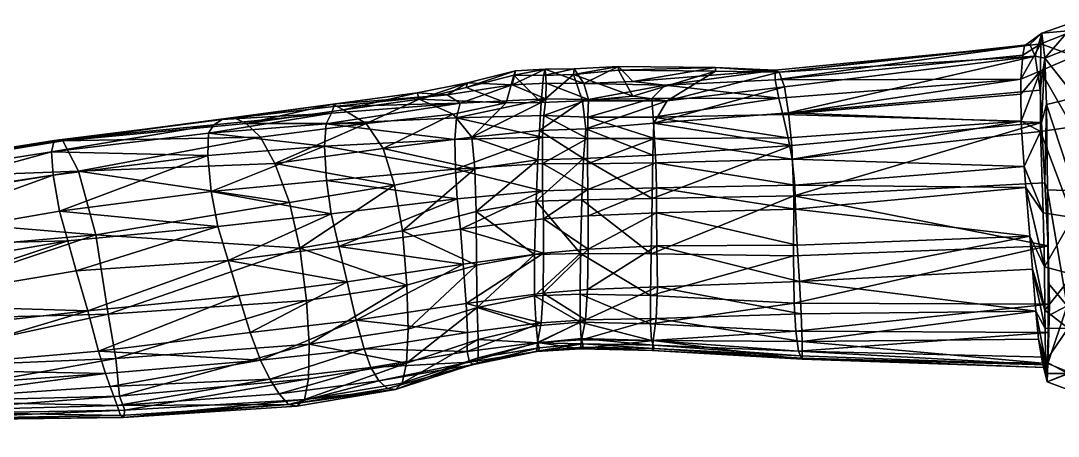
# Model space of a CAD drawing. Extents: x -12.4 to 12.5, y -5.7 to 3.2.
# Drawn here: x -8.42 to -4.487, y -0.8 to 0.776 of the extents above; entities that cross this region are included whole.
import ezdxf

# ---------------------------------------------------------------- set-up
doc = ezdxf.new("R2010")
doc.units = 0
doc.layers.add('arm', color=224, linetype='CONTINUOUS')
doc.layers.add('shirt', color=224, linetype='CONTINUOUS')

msp = doc.modelspace()

# ---------------------------------------------------------------- meshes
at = {"layer": 'arm', "color": 224}
mesh = msp.add_polyface(dxfattribs=at)
corners = [(-4.616634, 0.2224, 12.073878), (-5.485596, 0.152219, 12.140703), (-5.495374, 0.250373, 12.184974), (-5.530718, 0.420473, 12.312605), (-4.628848, 0.497488, 12.24434), (-4.627394, 0.394438, 12.151897), (-5.489857, 0.111005, 13.061424), (-4.538239, 0.160685, 13.135469), (-4.550124, 0.389805, 13.104198), (-4.574256, 0.641289, 12.888526), (-5.525268, 0.525003, 12.919745), (-5.509257, 0.425881, 12.994669), (-4.628598, 0.553911, 12.300941), (-5.546799, 0.482157, 12.376205), (-5.560278, 0.551399, 12.499027), (-6.010223, 0.142203, 12.12647), (-6.012911, 0.236197, 12.160216), (-5.510463, 0.331749, 12.237628), (-6.017402, 0.328916, 12.223114), (-6.022261, 0.410214, 12.296108), (-5.977715, 0.530709, 12.473034), (-4.615048, 0.680221, 12.53598), (-5.559869, 0.587815, 12.635501), (-5.545573, 0.580789, 12.812547), (-5.96952, 0.4715, 12.921275), (-6.019915, 0.386773, 12.98825), (-5.497021, 0.302376, 13.044506), (-6.02344, 0.266099, 13.048269), (-6.026984, 0.101206, 13.063834), (-5.482967, 0.061315, 12.119062), (-6.009375, 0.046927, 12.121877), (-4.609354, 0.143647, 12.067594), (-4.555838, 0.512603, 13.043574), (-5.786592, 0.598569, 12.675335), (-5.786326, 0.584646, 12.765264), (-6.100075, 0.545495, 12.515111), (-4.62569, 0.347776, 12.116025), (-4.62168, 0.645263, 12.446736), (-4.594738, 0.685602, 12.730585)]
mesh.append_faces([[corners[k] for k in face] for face in [(14, 20, 22), (23, 24, 10)]])
mesh.append_faces([[corners[k] for k in face] for face in [(0, 1, 2), (3, 4, 5), (6, 7, 8), (9, 10, 11), (12, 13, 14), (1, 15, 16), (17, 18, 19), (20, 14, 13), (21, 22, 23), (10, 24, 25), (26, 27, 28), (29, 30, 15), (31, 29, 1), (12, 4, 3), (2, 16, 18), (26, 11, 25), (2, 17, 5), (23, 10, 9), (8, 32, 11), (14, 22, 21), (33, 34, 23), (35, 33, 22), (2, 36, 0), (5, 17, 3), (8, 26, 6), (11, 32, 9), (14, 37, 12), (16, 2, 1), (19, 3, 17), (23, 38, 21), (25, 11, 10), (28, 6, 26), (15, 1, 29), (1, 0, 31), (3, 13, 12), (18, 17, 2), (13, 3, 19), (25, 27, 26), (5, 36, 2), (9, 38, 23), (11, 26, 8), (21, 37, 14), (23, 22, 33), (24, 23, 34)]], dxfattribs={"vtx2": -1})
mesh = msp.add_polyface(dxfattribs=at)
corners = [(-6.324248, 0.571267, 12.750657), (-6.438322, 0.568184, 12.748592), (-6.446706, 0.465651, 12.905308), (-6.580224, 0.464675, 12.89304), (-6.550757, 0.568637, 12.729709), (-6.731744, 0.522639, 12.757823), (-6.545051, 0.585614, 12.637488), (-6.557393, 0.532577, 12.52415), (-6.726037, 0.539615, 12.665603), (-6.7542, 0.46268, 12.388654), (-6.804075, 0.494059, 12.503878), (-6.441534, 0.130637, 12.12826), (-6.765603, 0.099978, 12.108689), (-6.772476, 0.213117, 12.149335), (-6.441825, 0.33423, 12.230689), (-6.77412, 0.324488, 12.223173), (-6.768015, 0.407677, 12.302943), (-6.780503, 0.421748, 12.931064), (-6.710227, 0.333644, 13.026812), (-6.460274, 0.247357, 13.064978), (-6.698995, 0.213392, 13.078266), (-6.692937, 0.051872, 13.086452), (-6.432014, 0.592503, 12.611119), (-7.046476, 0.290408, 13.043085), (-6.972624, -0.021151, 13.100855), (-6.454048, 0.358708, 13.010768), (-6.472361, -0.110819, 13.041541), (-6.466403, 0.09085, 13.075247), (-6.429558, 0.479822, 12.391501), (-6.43745, 0.41614, 12.306974), (-6.442607, 0.234083, 12.162635), (-6.270789, 0.135254, 12.124165), (-6.438604, 0.023883, 12.127563), (-6.753461, -0.014931, 12.101234), (-6.90982, 0.477707, 12.791022), (-6.427747, 0.53861, 12.492883), (-6.322412, 0.593296, 12.614905), (-6.290505, 0.471593, 12.894139), (-6.271415, 0.329144, 12.222278), (-6.286428, 0.253298, 13.052885), (-6.917676, 0.50181, 12.648618)]
mesh.append_faces([[corners[k] for k in face] for face in [(3, 4, 5), (6, 7, 8)]])
mesh.append_faces([[corners[k] for k in face] for face in [(7, 28, 9), (18, 2, 3)]], dxfattribs={"vtx0": -1, "vtx2": -1})
mesh.append_faces([[corners[k] for k in face] for face in [(0, 1, 2), (9, 10, 7), (11, 12, 13), (14, 15, 16), (3, 17, 18), (19, 20, 21), (22, 6, 4), (23, 18, 17), (24, 21, 20), (19, 25, 18), (26, 27, 21), (28, 29, 16), (14, 30, 13), (31, 11, 30), (11, 32, 33), (3, 5, 34), (8, 7, 10), (5, 4, 6), (22, 35, 7), (2, 1, 4), (36, 22, 1), (37, 2, 25), (30, 14, 38), (25, 19, 39), (20, 18, 23), (34, 5, 8), (7, 35, 28), (13, 30, 11), (16, 29, 14), (18, 25, 2), (21, 27, 19), (4, 1, 22), (18, 20, 19), (39, 19, 27), (16, 9, 28), (13, 15, 14), (33, 12, 11), (34, 17, 3), (10, 40, 8), (6, 8, 5), (7, 6, 22), (4, 3, 2)]], dxfattribs={"vtx2": -1})
mesh = msp.add_polyface(dxfattribs=at)
corners = [(-6.432014, 0.592503, 12.611119), (-6.322412, 0.593296, 12.614905), (-6.28496, 0.537684, 12.486867), (-6.271415, 0.329144, 12.222278), (-6.271512, 0.233006, 12.156473), (-6.442607, 0.234083, 12.162635), (-6.267508, 0.476709, 12.380932), (-6.270093, 0.410382, 12.297097), (-6.43745, 0.41614, 12.306974), (-6.286428, 0.253298, 13.052885), (-6.277898, 0.365602, 12.994884), (-6.454048, 0.358708, 13.010768), (-6.100075, 0.545495, 12.515111), (-6.1541, 0.601972, 12.648049), (-5.786592, 0.598569, 12.675335), (-6.153834, 0.588049, 12.737978), (-6.099046, 0.489805, 12.87483), (-5.786326, 0.584646, 12.765264), (-6.022261, 0.410214, 12.296108), (-6.027451, 0.480095, 12.379197), (-5.546799, 0.482157, 12.376205), (-6.019915, 0.386773, 12.98825), (-5.96952, 0.4715, 12.921275), (-6.026984, 0.101206, 13.063834), (-6.02344, 0.266099, 13.048269), (-5.977715, 0.530709, 12.473034), (-6.017402, 0.328916, 12.223114), (-6.270789, 0.135254, 12.124165), (-6.012911, 0.236197, 12.160216), (-6.324248, 0.571267, 12.750657), (-6.441825, 0.33423, 12.230689), (-6.427747, 0.53861, 12.492883), (-6.290505, 0.471593, 12.894139), (-6.446706, 0.465651, 12.905308), (-6.429558, 0.479822, 12.391501), (-6.292985, 0.095778, 13.067201), (-6.010223, 0.142203, 12.12647), (-5.559869, 0.587815, 12.635501), (-6.438322, 0.568184, 12.748592)]
mesh.append_faces([[corners[k] for k in face] for face in [(12, 13, 14), (15, 16, 17)]])
mesh.append_faces([[corners[k] for k in face] for face in [(22, 32, 10), (25, 6, 2)]], dxfattribs={"vtx0": -1, "vtx2": -1})
mesh.append_faces([[corners[k] for k in face] for face in [(0, 1, 2), (3, 4, 5), (6, 7, 8), (9, 10, 11), (18, 19, 20), (10, 21, 22), (23, 24, 9), (2, 12, 25), (7, 18, 26), (27, 4, 28), (29, 15, 13), (10, 9, 24), (7, 6, 19), (4, 3, 26), (3, 30, 8), (2, 1, 13), (31, 2, 6), (17, 16, 22), (29, 32, 16), (14, 13, 15), (20, 19, 25), (2, 31, 0), (33, 32, 29), (8, 34, 6), (22, 16, 32), (9, 35, 23), (25, 19, 6), (26, 3, 7), (28, 36, 27), (13, 1, 29), (24, 21, 10), (19, 18, 7), (26, 28, 4), (8, 7, 3), (5, 4, 27), (37, 25, 12), (13, 12, 2), (6, 34, 31), (38, 29, 1), (11, 10, 32), (16, 15, 29), (15, 17, 14)]], dxfattribs={"vtx2": -1})
mesh = msp.add_polyface(dxfattribs=at)
corners = [(-7.046476, 0.290408, 13.043085), (-7.002591, 0.151405, 13.092752), (-6.698995, 0.213392, 13.078266), (-6.7542, 0.46268, 12.388654), (-6.768015, 0.407677, 12.302943), (-7.261786, 0.384988, 12.285005), (-6.772476, 0.213117, 12.149335), (-7.261192, 0.170098, 12.116576), (-7.268373, 0.299926, 12.199733), (-6.765603, 0.099978, 12.108689), (-6.753461, -0.014931, 12.101234), (-7.213893, -0.080554, 12.046367), (-6.90982, 0.477707, 12.791022), (-7.195818, 0.43783, 12.793603), (-7.110909, 0.385881, 12.943387), (-6.804075, 0.494059, 12.503878), (-7.233069, 0.450029, 12.49174), (-7.236514, 0.45921, 12.643059), (-7.401139, 0.086766, 13.074882), (-7.361315, -0.08675, 13.083368), (-7.510876, 0.33449, 12.926062), (-7.456239, 0.234621, 13.025603), (-7.613688, 0.408647, 12.626344), (-7.565012, 0.386378, 12.776245), (-7.241468, 0.425289, 12.372391), (-7.688153, 0.381253, 12.357517), (-7.65683, 0.401299, 12.476333), (-7.710939, 0.264184, 12.184875), (-7.707659, 0.348512, 12.269897), (-7.243032, 0.043273, 12.065454), (-7.672316, -0.004397, 12.048668), (-7.697995, 0.128271, 12.102446), (-6.726037, 0.539615, 12.665603), (-6.917676, 0.50181, 12.648618), (-6.77412, 0.324488, 12.223173), (-6.780503, 0.421748, 12.931064), (-6.972624, -0.021151, 13.100855), (-8.135507, -0.036215, 13.007231)]
mesh.append_faces([[corners[k] for k in face] for face in [(0, 1, 2), (3, 4, 5), (6, 7, 8), (9, 10, 11), (12, 13, 14), (15, 16, 17), (1, 18, 19), (14, 20, 21), (17, 22, 23), (24, 25, 26), (8, 27, 28), (29, 30, 31), (32, 33, 12), (17, 16, 26), (14, 13, 23), (13, 12, 33), (3, 24, 16), (24, 5, 28), (8, 7, 31), (7, 6, 9), (5, 4, 34), (1, 0, 21), (5, 24, 3), (8, 34, 6), (11, 29, 9), (14, 35, 12), (17, 33, 15), (19, 36, 1), (21, 0, 14), (23, 13, 17), (26, 16, 24), (28, 5, 8), (31, 7, 29), (19, 18, 37), (26, 22, 17), (23, 20, 14), (33, 17, 13), (16, 15, 3), (28, 25, 24), (31, 27, 8), (9, 29, 7), (34, 8, 5), (21, 18, 1), (35, 14, 0), (2, 1, 36)]], dxfattribs={"vtx2": -1})
mesh = msp.add_polyface(dxfattribs=at)
corners = [(-7.511289, -0.512067, 12.086102), (-7.475712, -0.583561, 12.137068), (-8.080311, -0.611649, 12.133024), (-7.593238, -0.267982, 12.02338), (-7.550477, -0.406874, 12.048206), (-8.125551, -0.47734, 12.060372), (-7.672316, -0.004397, 12.048668), (-7.633863, -0.13382, 12.023534), (-8.20987, -0.17304, 12.041636), (-7.710939, 0.264184, 12.184875), (-7.697995, 0.128271, 12.102446), (-8.273006, 0.053698, 12.102077), (-7.688153, 0.381253, 12.357517), (-7.707659, 0.348512, 12.269897), (-8.303361, 0.278462, 12.265785), (-7.65683, 0.401299, 12.476333), (-8.293618, 0.321308, 12.38019), (-7.510876, 0.33449, 12.926062), (-7.565012, 0.386378, 12.776245), (-8.26044, 0.320664, 12.724137), (-7.401139, 0.086766, 13.074882), (-7.456239, 0.234621, 13.025603), (-8.200912, 0.205255, 12.923277), (-9.063374, -0.548241, 12.802658), (-8.059568, -0.50594, 12.918561), (-8.088168, -0.337087, 12.986817), (-7.344718, -0.660901, 12.7451), (-8.025311, -0.701899, 12.700333), (-8.030461, -0.728993, 12.534204), (-8.879213, -0.666108, 12.191443), (-8.054644, -0.683454, 12.239388), (-7.404597, -0.679708, 12.375733), (-8.041435, -0.722118, 12.362385), (-8.904348, -0.546011, 12.137755), (-8.098064, -0.562822, 12.099751), (-7.326003, -0.451125, 12.987365), (-8.045613, -0.648477, 12.831312), (-8.135507, -0.036215, 13.007231), (-7.361315, -0.08675, 13.083368), (-7.613688, 0.408647, 12.626344), (-8.275769, 0.321006, 12.516425), (-8.296491, 0.189259, 12.173078), (-8.165949, -0.324644, 12.034921), (-8.241439, -0.059671, 12.071856), (-7.336729, -0.285935, 13.051098), (-7.329138, -0.582322, 12.892132), (-8.961771, -0.717966, 12.630504), (-8.897778, -0.735105, 12.366005), (-8.932238, -0.740592, 12.52778), (-8.886671, -0.706064, 12.278279), (-8.989216, -0.672773, 12.725609)]
mesh.append_faces([[corners[k] for k in face] for face in [(21, 17, 22), (39, 15, 40)]])
mesh.append_faces([[corners[k] for k in face] for face in [(0, 1, 2), (3, 4, 5), (6, 7, 8), (9, 10, 11), (12, 13, 14), (15, 12, 16), (17, 18, 19), (20, 21, 22), (23, 24, 25), (26, 27, 28), (29, 2, 30), (31, 32, 30), (33, 5, 34), (11, 10, 6), (35, 24, 36), (37, 25, 38), (9, 41, 14), (0, 34, 5), (42, 8, 7), (19, 18, 39), (2, 34, 0), (5, 42, 3), (8, 43, 6), (11, 41, 9), (14, 16, 12), (16, 40, 15), (19, 22, 17), (22, 37, 20), (44, 25, 24), (45, 36, 27), (46, 27, 36), (47, 32, 28), (34, 2, 29), (42, 5, 33), (48, 28, 27), (49, 30, 32), (6, 43, 11), (50, 36, 24), (14, 13, 9), (5, 4, 0), (7, 3, 42), (30, 2, 1), (28, 32, 31), (39, 40, 19)]], dxfattribs={"vtx2": -1})
mesh = msp.add_polyface(dxfattribs=at)
corners = [(-9.063374, -0.548241, 12.802658), (-9.112194, -0.363431, 12.868731), (-9.779592, -0.338876, 12.755382), (-8.989216, -0.672773, 12.725609), (-9.733726, -0.554429, 12.720474), (-8.889064, -0.619007, 12.170389), (-8.879213, -0.666108, 12.191443), (-9.603229, -0.708578, 12.17479), (-8.966423, -0.300857, 12.102722), (-9.003963, -0.190446, 12.119805), (-8.241439, -0.059671, 12.071856), (-9.041541, -0.080039, 12.136888), (-9.091639, 0.060936, 12.188194), (-8.296491, 0.189259, 12.173078), (-9.1248, 0.149596, 12.262212), (-9.141025, 0.185966, 12.358966), (-8.293618, 0.321308, 12.38019), (-9.161582, 0.177231, 12.46863), (-8.275769, 0.321006, 12.516425), (-9.186748, 0.168508, 12.621017), (-9.194646, 0.052623, 12.787878), (-8.200912, 0.205255, 12.923277), (-9.16772, -0.127541, 12.866413), (-8.135507, -0.036215, 13.007231), (-8.045613, -0.648477, 12.831312), (-8.961771, -0.717966, 12.630504), (-8.030461, -0.728993, 12.534204), (-8.932238, -0.740592, 12.52778), (-8.897778, -0.735105, 12.366005), (-8.098064, -0.562822, 12.099751), (-8.904348, -0.546011, 12.137755), (-8.934177, -0.410294, 12.102927), (-8.165949, -0.324644, 12.034921), (-8.025311, -0.701899, 12.700333), (-8.041435, -0.722118, 12.362385), (-8.886671, -0.706064, 12.278279), (-9.640742, -0.775565, 12.523317), (-9.739491, -0.177601, 12.190723), (-8.273006, 0.053698, 12.102077), (-8.26044, 0.320664, 12.724137), (-8.059568, -0.50594, 12.918561), (-8.20987, -0.17304, 12.041636), (-8.303361, 0.278462, 12.265785), (-9.591639, -0.778016, 12.254676), (-9.713956, -0.297343, 12.16351), (-9.670588, -0.483661, 12.153559), (-9.600225, -0.800482, 12.363414), (-8.088168, -0.337087, 12.986817), (-8.054644, -0.683454, 12.239388), (-9.698995, -0.39402, 12.153429)]
mesh.append_faces([[corners[k] for k in face] for face in [(5, 6, 7), (27, 25, 36)]])
mesh.append_faces([[corners[k] for k in face] for face in [(0, 1, 2), (3, 0, 4), (8, 9, 10), (11, 12, 13), (14, 15, 16), (15, 17, 18), (19, 20, 21), (20, 22, 23), (24, 3, 25), (26, 27, 28), (6, 5, 29), (30, 31, 32), (33, 25, 27), (34, 28, 35), (37, 11, 9), (11, 38, 10), (19, 39, 18), (40, 0, 3), (23, 22, 1), (8, 41, 32), (42, 13, 12), (6, 35, 43), (30, 5, 7), (44, 9, 8), (12, 11, 37), (36, 25, 3), (45, 31, 30), (46, 28, 27), (10, 41, 8), (13, 38, 11), (16, 42, 14), (18, 16, 15), (21, 39, 19), (23, 21, 20), (47, 1, 0), (48, 35, 6), (43, 35, 28), (29, 5, 30), (10, 9, 11), (18, 17, 19), (1, 47, 23), (32, 31, 8), (12, 14, 42), (49, 8, 31)]], dxfattribs={"vtx2": -1})
mesh = msp.add_polyface(dxfattribs=at)
corners = [(-5.491141, -0.116621, 13.028241), (-6.030545, -0.107915, 13.034906), (-6.0323, -0.26638, 12.976492), (-6.299335, -0.367412, 12.89081), (-6.299709, -0.26136, 12.97901), (-6.472248, -0.268107, 12.982092), (-6.288991, -0.449354, 12.626861), (-6.295763, -0.430077, 12.773434), (-6.460051, -0.446657, 12.78053), (-6.297622, -0.469424, 12.366408), (-6.289611, -0.462472, 12.491183), (-6.455504, -0.476029, 12.493656), (-6.279253, -0.35873, 12.186719), (-6.294146, -0.434846, 12.26492), (-6.461248, -0.444512, 12.260342), (-6.269342, -0.090512, 12.13137), (-6.270961, -0.243951, 12.142204), (-6.439423, -0.25779, 12.146106), (-6.270789, 0.135254, 12.124165), (-6.269285, 0.035889, 12.12536), (-6.438604, 0.023883, 12.127563), (-6.297605, -0.106963, 13.037793), (-6.292985, 0.095778, 13.067201), (-6.466403, 0.09085, 13.075247), (-6.019672, -0.468073, 12.500572), (-6.022454, -0.437173, 12.275522), (-6.025176, -0.475298, 12.37878), (-6.028338, -0.437187, 12.773788), (-6.032212, -0.374188, 12.888515), (-6.006775, -0.23415, 12.141224), (-6.011542, -0.353701, 12.1908), (-6.009375, 0.046927, 12.121877), (-6.008225, -0.078521, 12.126792), (-6.286428, 0.253298, 13.052885), (-6.020751, -0.455369, 12.632238), (-6.437876, -0.105592, 12.133511), (-6.010223, 0.142203, 12.12647), (-6.441534, 0.130637, 12.12826), (-5.48785, -0.296048, 12.965784), (-6.026984, 0.101206, 13.063834)]
mesh.append_faces([[corners[k] for k in face] for face in [(0, 1, 2), (3, 4, 5), (6, 7, 8), (9, 10, 11), (12, 13, 14), (15, 16, 17), (18, 19, 20), (21, 22, 23), (6, 10, 24), (25, 26, 9), (2, 1, 21), (27, 28, 3), (29, 30, 12), (31, 32, 15), (10, 9, 26), (23, 22, 33), (22, 21, 1), (5, 4, 21), (7, 6, 34), (4, 3, 28), (13, 12, 30), (15, 35, 20), (19, 18, 36), (16, 15, 32), (17, 35, 15), (20, 37, 18), (38, 2, 28), (24, 34, 6), (9, 13, 25), (21, 4, 2), (3, 7, 27), (12, 16, 29), (15, 19, 31), (26, 24, 10), (1, 39, 22), (8, 7, 3), (11, 10, 6), (34, 27, 7), (28, 2, 4), (14, 13, 9), (30, 25, 13), (17, 16, 12), (20, 19, 15), (36, 31, 19), (32, 29, 16)]], dxfattribs={"vtx2": -1})
mesh = msp.add_polyface(dxfattribs=at)
corners = [(-5.458399, -0.441668, 12.284647), (-4.561849, -0.431577, 12.269618), (-4.547178, -0.523347, 12.416049), (-5.467916, -0.213505, 12.145374), (-4.585202, -0.166121, 12.115842), (-4.572213, -0.326019, 12.183954), (-5.472044, -0.477982, 12.775989), (-4.52772, -0.500037, 12.802762), (-4.523361, -0.406328, 12.943551), (-4.531308, -0.52955, 12.672636), (-5.464678, -0.495558, 12.667339), (-5.459355, -0.504184, 12.551003), (-5.482967, 0.061315, 12.119062), (-4.609354, 0.143647, 12.067594), (-4.594232, -0.042157, 12.086585), (-4.524986, -0.078119, 13.1034), (-5.491141, -0.116621, 13.028241), (-5.48785, -0.296048, 12.965784), (-6.009375, 0.046927, 12.121877), (-5.476665, -0.075489, 12.120717), (-6.006775, -0.23415, 12.141224), (-5.46131, -0.336278, 12.194389), (-5.481302, -0.402023, 12.892792), (-6.032212, -0.374188, 12.888515), (-6.028338, -0.437187, 12.773788), (-5.457667, -0.507683, 12.42992), (-6.025176, -0.475298, 12.37878), (-6.022454, -0.437173, 12.275522), (-6.020751, -0.455369, 12.632238), (-6.019672, -0.468073, 12.500572), (-4.538239, 0.160685, 13.135469), (-5.489857, 0.111005, 13.061424), (-6.008225, -0.078521, 12.126792), (-6.011542, -0.353701, 12.1908), (-6.030545, -0.107915, 13.034906), (-4.520263, -0.299774, 13.02347), (-4.537381, -0.539276, 12.538118), (-6.0323, -0.26638, 12.976492), (-6.026984, 0.101206, 13.063834)]
mesh.append_faces([[corners[k] for k in face] for face in [(0, 1, 2), (3, 4, 5), (6, 7, 8), (9, 10, 11), (12, 13, 14), (15, 16, 17), (18, 12, 19), (20, 3, 21), (22, 23, 24), (25, 26, 27), (10, 28, 29), (15, 30, 31), (3, 20, 32), (33, 21, 0), (6, 24, 28), (23, 22, 17), (34, 16, 31), (6, 10, 9), (22, 8, 35), (3, 19, 14), (0, 21, 5), (36, 11, 25), (11, 29, 26), (2, 25, 0), (5, 21, 3), (8, 22, 6), (11, 36, 9), (14, 19, 12), (17, 35, 15), (19, 32, 18), (21, 33, 20), (37, 17, 16), (24, 6, 22), (27, 0, 25), (29, 11, 10), (31, 16, 15), (32, 19, 3), (0, 27, 33), (28, 10, 6), (31, 38, 34), (9, 7, 6), (35, 17, 22), (14, 4, 3), (5, 1, 0), (25, 2, 36), (26, 25, 11)]], dxfattribs={"vtx2": -1})
mesh = msp.add_polyface(dxfattribs=at)
corners = [(-7.063106, -0.590204, 12.265198), (-6.719185, -0.519862, 12.328361), (-6.701995, -0.528346, 12.465733), (-6.999318, -0.622518, 12.573704), (-6.690979, -0.522769, 12.615417), (-6.686136, -0.503125, 12.777411), (-6.958144, -0.523552, 12.907127), (-6.685681, -0.433055, 12.902288), (-6.689574, -0.312562, 12.990045), (-6.692018, -0.150919, 13.051445), (-6.692937, 0.051872, 13.086452), (-6.972624, -0.021151, 13.100855), (-6.447213, -0.370764, 12.188383), (-6.726967, -0.40739, 12.162992), (-6.731847, -0.296582, 12.122447), (-6.437876, -0.105592, 12.133511), (-6.742209, -0.147119, 12.105819), (-6.753461, -0.014931, 12.101234), (-6.472361, -0.110819, 13.041541), (-6.460051, -0.446657, 12.78053), (-6.466066, -0.381011, 12.896861), (-6.727497, -0.479544, 12.227448), (-6.461248, -0.444512, 12.260342), (-6.455504, -0.476029, 12.493656), (-6.454204, -0.465045, 12.633135), (-7.148271, -0.36033, 12.071231), (-6.951725, -0.394729, 13.00287), (-6.97402, -0.599482, 12.764075), (-7.029013, -0.619424, 12.407413), (-6.463987, -0.479601, 12.3621), (-6.472248, -0.268107, 12.982092), (-6.299335, -0.367412, 12.89081), (-6.288991, -0.449354, 12.626861), (-6.297622, -0.469424, 12.366408), (-6.279253, -0.35873, 12.186719), (-6.439423, -0.25779, 12.146106), (-6.466403, 0.09085, 13.075247), (-6.297605, -0.106963, 13.037793), (-7.118478, -0.46861, 12.110547), (-6.438604, 0.023883, 12.127563), (-6.95654, -0.227264, 13.067432), (-7.092928, -0.539935, 12.166245)]
mesh.append_faces([[corners[k] for k in face] for face in [(0, 1, 2), (3, 4, 5), (6, 7, 8), (9, 10, 11), (12, 13, 14), (15, 16, 17), (18, 9, 8), (19, 20, 7), (1, 21, 22), (23, 24, 4), (25, 14, 13), (26, 8, 9), (27, 5, 7), (28, 2, 4), (29, 23, 2), (20, 30, 8), (31, 20, 19), (32, 24, 23), (24, 19, 5), (33, 29, 22), (12, 22, 21), (34, 12, 35), (15, 35, 14), (30, 20, 31), (19, 24, 32), (23, 29, 33), (22, 12, 34), (36, 18, 37), (8, 26, 6), (38, 13, 21), (14, 35, 12), (17, 39, 15), (8, 30, 18), (7, 5, 19), (22, 29, 1), (4, 2, 23), (9, 40, 26), (7, 6, 27), (41, 21, 1), (2, 1, 29), (10, 9, 18), (37, 18, 30), (8, 7, 20), (5, 4, 24), (21, 13, 12), (14, 16, 15)]], dxfattribs={"vtx2": -1})
mesh = msp.add_polyface(dxfattribs=at)
corners = [(-7.148271, -0.36033, 12.071231), (-7.182305, -0.215089, 12.048292), (-6.742209, -0.147119, 12.105819), (-6.727497, -0.479544, 12.227448), (-7.092928, -0.539935, 12.166245), (-7.118478, -0.46861, 12.110547), (-8.059568, -0.50594, 12.918561), (-7.326003, -0.451125, 12.987365), (-7.336729, -0.285935, 13.051098), (-8.025311, -0.701899, 12.700333), (-7.344718, -0.660901, 12.7451), (-7.329138, -0.582322, 12.892132), (-8.088168, -0.337087, 12.986817), (-7.361315, -0.08675, 13.083368), (-6.958144, -0.523552, 12.907127), (-6.95654, -0.227264, 13.067432), (-6.999318, -0.622518, 12.573704), (-7.372779, -0.686861, 12.546229), (-7.404597, -0.679708, 12.375733), (-7.440136, -0.639442, 12.23361), (-7.475712, -0.583561, 12.137068), (-7.511289, -0.512067, 12.086102), (-7.593238, -0.267982, 12.02338), (-7.633863, -0.13382, 12.023534), (-7.550477, -0.406874, 12.048206), (-7.213893, -0.080554, 12.046367), (-7.243032, 0.043273, 12.065454), (-6.972624, -0.021151, 13.100855), (-6.951725, -0.394729, 13.00287), (-6.97402, -0.599482, 12.764075), (-6.719185, -0.519862, 12.328361), (-7.063106, -0.590204, 12.265198), (-8.054644, -0.683454, 12.239388), (-8.030461, -0.728993, 12.534204), (-6.731847, -0.296582, 12.122447), (-6.701995, -0.528346, 12.465733), (-7.029013, -0.619424, 12.407413), (-6.686136, -0.503125, 12.777411), (-6.692018, -0.150919, 13.051445), (-8.045613, -0.648477, 12.831312), (-6.726967, -0.40739, 12.162992), (-6.753461, -0.014931, 12.101234), (-7.672316, -0.004397, 12.048668), (-6.690979, -0.522769, 12.615417)]
mesh.append_faces([[corners[k] for k in face] for face in [(12, 8, 13)]])
mesh.append_faces([[corners[k] for k in face] for face in [(0, 1, 2), (3, 4, 5), (6, 7, 8), (9, 10, 11), (14, 11, 10), (15, 8, 7), (16, 17, 18), (19, 20, 4), (0, 5, 21), (1, 22, 23), (20, 21, 5), (24, 22, 1), (2, 1, 25), (26, 25, 23), (15, 27, 13), (14, 28, 7), (16, 29, 10), (30, 31, 4), (18, 19, 31), (20, 19, 32), (18, 17, 33), (2, 34, 0), (35, 36, 31), (37, 29, 16), (27, 15, 38), (33, 17, 10), (32, 19, 18), (39, 11, 7), (10, 29, 14), (7, 28, 15), (18, 36, 16), (4, 31, 19), (21, 24, 0), (23, 25, 1), (5, 4, 20), (1, 0, 24), (40, 5, 0), (25, 41, 2), (23, 42, 26), (13, 8, 15), (7, 11, 14), (10, 17, 16), (31, 36, 18), (43, 16, 36)]], dxfattribs={"vtx2": -1})
at = {"layer": 'shirt', "color": 224}
mesh = msp.add_polyface(dxfattribs=at)
corners = [(-4.616633, 0.2224, 12.073877), (-4.62569, 0.347776, 12.116024), (-4.554935, 0.355713, 11.995039), (-4.627394, 0.394437, 12.151896), (-4.628847, 0.497488, 12.244339), (-4.554757, 0.585314, 12.129506), (-4.538239, 0.160685, 13.135469), (-4.527343, 0.134552, 13.186769), (-4.531274, 0.458277, 13.117117), (-4.574255, 0.641289, 12.888525), (-4.555837, 0.512603, 13.043572), (-4.538241, 0.633674, 12.935948), (-4.615048, 0.680221, 12.535979), (-4.594738, 0.685602, 12.730583), (-4.54909, 0.728859, 12.604206), (-4.628597, 0.553911, 12.30094), (-4.621679, 0.645263, 12.446735), (-4.553698, 0.687353, 12.319165), (-4.609354, 0.143647, 12.067592), (-4.544478, 0.046644, 11.970411), (-4.53945, -0.158389, 12.034645), (-4.415511, 0.775564, 12.582262), (-4.421495, 0.739539, 12.292219), (-4.425389, 0.641177, 12.098156), (-4.433394, 0.373586, 11.952304), (-4.431335, 0.02928, 11.935917), (-4.424424, 0.130684, 13.221006), (-4.420274, 0.483958, 13.140757), (-4.550124, 0.389804, 13.104198), (-4.524986, -0.07812, 13.103399), (-3.855893, 0.024588, 11.892613), (-4.594231, -0.042158, 12.086584), (-4.414068, 0.68353, 12.923495), (-4.45387, -0.30517, 13.133198), (-4.525524, -0.219278, 13.135352)]
mesh.append_faces([[corners[k] for k in face] for face in [(0, 1, 2), (3, 4, 5), (9, 10, 11), (12, 13, 14), (15, 16, 17)]])
mesh.append_faces([[corners[k] for k in face] for face in [(6, 7, 8), (18, 19, 20), (21, 14, 11), (22, 17, 14), (23, 5, 17), (24, 2, 5), (25, 19, 2), (20, 19, 25), (8, 7, 26), (11, 8, 27), (28, 8, 11), (7, 6, 29), (0, 2, 19), (3, 5, 2), (15, 17, 5), (12, 14, 17), (9, 11, 14), (30, 25, 24), (8, 28, 6), (20, 31, 18), (11, 32, 21), (14, 21, 22), (17, 22, 23), (5, 23, 24), (2, 24, 25), (33, 26, 7), (26, 27, 8), (27, 32, 11), (11, 10, 28), (29, 34, 7), (19, 18, 0), (2, 1, 3), (5, 4, 15), (17, 16, 12), (14, 13, 9)]], dxfattribs={"vtx0": -1})
mesh = msp.add_polyface(dxfattribs=at)
corners = [(-4.523361, -0.406329, 12.94355), (-4.52772, -0.500037, 12.802761), (-4.526413, -0.524865, 12.879974), (-4.520263, -0.299774, 13.023468), (-4.524659, -0.344274, 13.084926), (-4.525524, -0.219278, 13.135352), (-4.531308, -0.529551, 12.672634), (-4.537381, -0.539276, 12.538118), (-4.528832, -0.593877, 12.586753), (-4.561849, -0.431577, 12.269617), (-4.535474, -0.517292, 12.281731), (-4.531687, -0.562238, 12.361574), (-4.585202, -0.166121, 12.115841), (-4.538535, -0.322092, 12.121648), (-4.53655, -0.392196, 12.164718), (-4.45387, -0.30517, 13.133198), (-4.440404, -0.559552, 12.893022), (-4.450353, -0.562403, 12.315209), (-4.449379, -0.390953, 12.139619), (-4.527343, 0.134552, 13.186769), (-4.53945, -0.158389, 12.034645), (-4.429915, -0.186754, 12.011573), (-4.547178, -0.523348, 12.416047), (-4.572213, -0.326019, 12.183952), (-4.594231, -0.042158, 12.086584), (-3.858975, -0.193043, 11.969891), (-3.868169, -0.408213, 12.120378), (-4.433788, -0.629577, 12.580106), (-3.868971, -0.586383, 12.316988), (-3.879892, -0.671932, 12.60456), (-3.938756, -0.586801, 12.941254), (-4.424424, 0.130684, 13.221006), (-3.931697, -0.295604, 13.219428), (-4.524986, -0.07812, 13.103399), (-4.431335, 0.02928, 11.935917)]
mesh.append_faces([[corners[k] for k in face] for face in [(0, 1, 2), (6, 7, 8), (5, 4, 15), (11, 10, 17), (14, 13, 18)]])
mesh.append_faces([[corners[k] for k in face] for face in [(3, 4, 5), (9, 10, 11), (12, 13, 14), (15, 4, 2), (16, 2, 8), (19, 5, 15), (8, 11, 17), (10, 14, 18), (13, 20, 21), (0, 2, 4), (6, 8, 2), (22, 11, 8), (23, 14, 10), (24, 20, 13), (18, 21, 25), (17, 18, 26), (27, 17, 28), (16, 27, 29), (15, 16, 30), (31, 15, 32), (5, 33, 3), (11, 22, 9), (14, 23, 12), (2, 16, 15), (8, 27, 16), (17, 27, 8), (18, 17, 10), (21, 18, 13), (34, 21, 20), (4, 3, 0), (2, 1, 6), (8, 7, 22), (10, 9, 23), (13, 12, 24)]], dxfattribs={"vtx0": -1})

doc.saveas('drawing.dxf')
